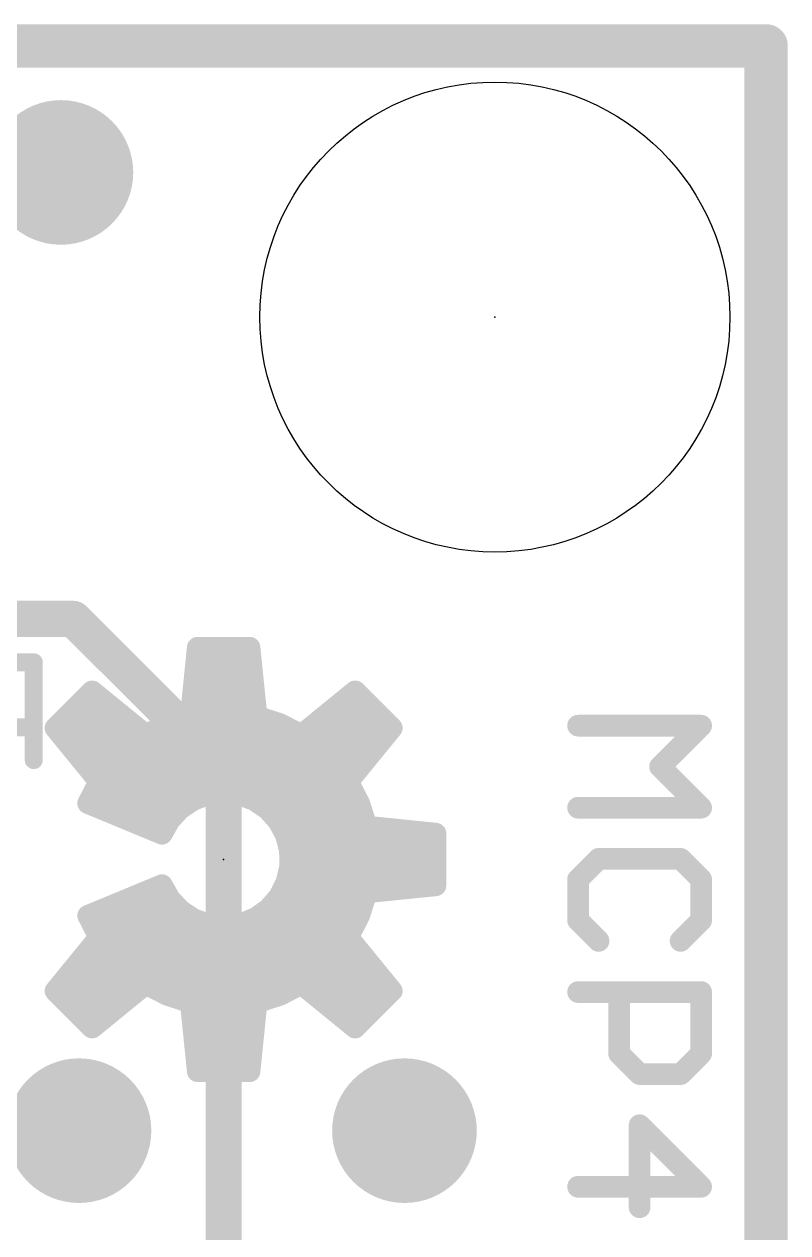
# Model space of a CAD drawing. Extents: x 0 to 108, y -22 to 15.
# Drawn here: x 10.03 to 15.39, y 6.9 to 15.39 of the extents above; entities that cross this region are included whole.
import ezdxf

# ---------------------------------------------------------------- set-up
doc = ezdxf.new("R2010")
doc.units = 0
for name, color, linetype in [('1', 12, 'CONTINUOUS'), ('16', 132, 'CONTINUOUS'), ('18', 110, 'CONTINUOUS'), ('20', 53, 'CONTINUOUS'), ('21', 41, 'CONTINUOUS'), ('22', 40, 'CONTINUOUS'), ('23', 53, 'CONTINUOUS')]:
    doc.layers.add(name, color=color, linetype=linetype)

# ---------------------------------------------------------------- blocks, each defined once
blk = doc.blocks.new('ROUNDV')
at = {"const_width": 0.5}
blk.add_lwpolyline([(0, -0.25, 1), (0, 0.25, 1), (0, -0.25)], format="xyb", dxfattribs=at)

msp = doc.modelspace()

# ---------------------------------------------------------------- linework, layer by layer
at = {"layer": '1'}
for points, const_width in [([(15.24, 15.24), (0, 15.24)], 0.3048), ([(15.24, 0), (15.24, 15.24)], 0.3048), ([(8.89, 14.351), (10.287, 14.351)], 0.254), ([(9.525, 11.215), (10.375, 11.215)], 0.254), ([(10.375, 11.215), (11.43, 10.16)], 0.254), ([(11.43, 10.16), (11.43, 3.175)], 0.254)]:
    msp.add_lwpolyline(points, dxfattribs=dict(at, const_width=const_width))
for points, const_width in [([(15.3162, 15.24, 1), (15.1638, 15.24)], 0.1524), ([(15.24, 15.1638, 1), (15.24, 15.3162)], 0.1524), ([(10.287, 14.2875, 1), (10.287, 14.4145)], 0.127), ([(10.4199, 11.2599, 1), (10.3301, 11.1701)], 0.127), ([(10.375, 11.1515, 1), (10.375, 11.2785)], 0.127), ([(11.4935, 10.16, 1), (11.3665, 10.16)], 0.127), ([(11.3851, 10.1151, 1), (11.4749, 10.2049)], 0.127)]:
    msp.add_lwpolyline(points, format="xyb", dxfattribs=dict(at, const_width=const_width))
at = {"layer": '16'}
for points, const_width in [([(15.24, 15.24), (0, 15.24)], 0.2032), ([(15.24, 0), (15.24, 15.24)], 0.2032), ([(7.747, 14.351), (10.287, 14.351)], 0.254)]:
    msp.add_lwpolyline(points, dxfattribs=dict(at, const_width=const_width))
for points, const_width in [([(15.2908, 15.24, 1), (15.1892, 15.24)], 0.1016), ([(15.24, 15.1892, 1), (15.24, 15.2908)], 0.1016), ([(10.287, 14.2875, 1), (10.287, 14.4145)], 0.127)]:
    msp.add_lwpolyline(points, format="xyb", dxfattribs=dict(at, const_width=const_width))
at = {"layer": '20', "const_width": 0.2032}
for points in [[(15.24, 15.24), (0, 15.24)], [(15.24, 0), (15.24, 15.24)]]:
    msp.add_lwpolyline(points, dxfattribs=at)
at = {"layer": '20', "const_width": 0.1016}
for points in [[(15.2908, 15.24, 1), (15.1892, 15.24)], [(15.24, 15.1892, 1), (15.24, 15.2908)]]:
    msp.add_lwpolyline(points, format="xyb", dxfattribs=at)
at = {"layer": '20'}
msp.add_circle((13.335, 13.335), 1.651, dxfattribs=at)
at = {"layer": '21'}
for points, const_width in [([(11.2472, 11.0138), (11.198, 10.5299)], 0.15), ([(11.6128, 11.0138), (11.2472, 11.0138)], 0.15), ([(11.662, 10.5299), (11.6128, 11.0138)], 0.15), ([(11.2407, 10.95), (11.6193, 10.95)], 0.15), ([(11.2255, 10.8), (11.6345, 10.8)], 0.15), ([(10.5065, 10.707), (10.248, 10.4485)], 0.15), ([(10.4495, 10.65), (10.5764, 10.65)], 0.15), ([(10.8835, 10.3996), (10.5065, 10.707)], 0.15), ([(11.2102, 10.65), (11.6498, 10.65)], 0.15), ([(12.3535, 10.707), (11.9765, 10.3996)], 0.15), ([(12.2836, 10.65), (12.4105, 10.65)], 0.15), ([(12.612, 10.4485), (12.3535, 10.707)], 0.15), ([(10.2995, 10.5), (10.7604, 10.5)], 0.15), ([(11.0353, 10.4778), (10.8835, 10.3996)], 0.15), ([(11.198, 10.5299), (11.0353, 10.4778)], 0.15), ([(11.1046, 10.5), (11.7554, 10.5)], 0.15), ([(11.8247, 10.4778), (11.662, 10.5299)], 0.15), ([(11.9765, 10.3996), (11.8247, 10.4778)], 0.15), ([(12.0996, 10.5), (12.5605, 10.5)], 0.15), ([(13.9192, 10.4648), (14.7835, 10.4648)], 0.1524), ([(14.7835, 10.4648), (14.4954, 10.1767)], 0.1524), ([(10.248, 10.4485), (10.5554, 10.0715)], 0.15), ([(12.3046, 10.0715), (12.612, 10.4485)], 0.15), ([(10.3283, 10.35), (12.5317, 10.35)], 0.15), ([(10.4506, 10.2), (12.4094, 10.2)], 0.15), ([(14.4954, 10.1767), (14.7835, 9.8886)], 0.1524), ([(10.5554, 10.0715), (10.4772, 9.9197)], 0.15), ([(10.5443, 10.05), (12.3157, 10.05)], 0.15), ([(12.3828, 9.9197), (12.3046, 10.0715)], 0.15), ([(11.2172, 9.9427), (11.3206, 9.9809)], 0.15), ([(11.3206, 9.9809), (11.43, 9.9938)], 0.15), ([(11.43, 9.9938), (11.5414, 9.9803)], 0.15), ([(11.5414, 9.9803), (11.6464, 9.9408)], 0.15), ([(10.4772, 9.9197), (10.9969, 9.7044)], 0.15), ([(10.5248, 9.9), (11.1532, 9.9)], 0.15), ([(11.0507, 9.8006), (11.1255, 9.8815)], 0.15), ([(11.1255, 9.8815), (11.2172, 9.9427)], 0.15), ([(11.6464, 9.9408), (11.739, 9.8774)], 0.15), ([(11.706, 9.9), (12.3891, 9.9)], 0.15), ([(11.739, 9.8774), (11.8139, 9.7939)], 0.15), ([(12.4349, 9.757), (12.3828, 9.9197)], 0.15), ([(14.7835, 9.8886), (13.9192, 9.8886)], 0.1524), ([(10.9969, 9.7044), (11.0507, 9.8006)], 0.15), ([(11.8139, 9.7939), (11.8668, 9.6949)], 0.15), ([(10.8868, 9.75), (11.0224, 9.75)], 0.15), ([(11.8373, 9.75), (12.5038, 9.75)], 0.15), ([(11.8668, 9.6949), (11.8946, 9.5862)], 0.15), ([(12.9188, 9.7078), (12.4349, 9.757)], 0.15), ([(12.9188, 9.3422), (12.9188, 9.7078)], 0.15), ([(11.8911, 9.6), (12.9188, 9.6)], 0.15), ([(11.8946, 9.5862), (11.8958, 9.474)], 0.15), ([(14.0633, 9.5293), (13.9192, 9.3852)], 0.1524), ([(14.6395, 9.5293), (14.0633, 9.5293)], 0.1524), ([(14.7835, 9.3852), (14.6395, 9.5293)], 0.1524), ([(11.8958, 9.474), (11.8704, 9.3648)], 0.15), ([(11.8902, 9.45), (12.9188, 9.45)], 0.15), ([(11.8704, 9.3648), (11.8196, 9.2647)], 0.15), ([(13.9192, 9.3852), (13.9192, 9.0971)], 0.1524), ([(14.7835, 9.0971), (14.7835, 9.3852)], 0.1524), ([(10.9969, 9.3456), (10.4772, 9.1303)], 0.15), ([(10.8868, 9.3), (11.0226, 9.3)], 0.15), ([(11.052, 9.2478), (10.9969, 9.3456)], 0.15), ([(11.8196, 9.2647), (11.7466, 9.1795)], 0.15), ([(11.8375, 9.3), (12.5037, 9.3)], 0.15), ([(12.3828, 9.1303), (12.4349, 9.293)], 0.15), ([(12.4349, 9.293), (12.9188, 9.3422)], 0.15), ([(11.1287, 9.166), (11.052, 9.2478)], 0.15), ([(11.7466, 9.1795), (11.6554, 9.1142)], 0.15), ([(10.4772, 9.1303), (10.5554, 8.9785)], 0.15), ([(10.5248, 9.15), (11.1531, 9.15)], 0.15), ([(11.2227, 9.1047), (11.1287, 9.166)], 0.15), ([(11.3285, 9.0675), (11.2227, 9.1047)], 0.15), ([(11.6554, 9.1142), (11.5513, 9.0723)], 0.15), ([(11.7054, 9.15), (12.3891, 9.15)], 0.15), ([(12.3046, 8.9785), (12.3828, 9.1303)], 0.15), ([(13.9192, 9.0971), (14.0633, 8.9531)], 0.1524), ([(14.6395, 8.9531), (14.7835, 9.0971)], 0.1524), ([(11.4402, 9.0565), (11.3285, 9.0675)], 0.15), ([(11.5513, 9.0723), (11.4402, 9.0565)], 0.15), ([(10.5554, 8.9785), (10.248, 8.6015)], 0.15), ([(10.5443, 9), (12.3157, 9)], 0.15), ([(12.612, 8.6015), (12.3046, 8.9785)], 0.15), ([(10.4506, 8.85), (12.4094, 8.85)], 0.15), ([(10.3283, 8.7), (12.5317, 8.7)], 0.15), ([(10.248, 8.6015), (10.5065, 8.343)], 0.15), ([(10.5065, 8.343), (10.8835, 8.6504)], 0.15), ([(10.8835, 8.6504), (11.0353, 8.5722)], 0.15), ([(11.8247, 8.5722), (11.9765, 8.6504)], 0.15), ([(11.9765, 8.6504), (12.3535, 8.343)], 0.15), ([(12.3535, 8.343), (12.612, 8.6015)], 0.15), ([(13.9192, 8.5938), (14.7835, 8.5938)], 0.1524), ([(14.2073, 8.1616), (14.2073, 8.5938)], 0.1524), ([(14.7835, 8.5938), (14.7835, 8.1616)], 0.1524), ([(10.2995, 8.55), (10.7604, 8.55)], 0.15), ([(11.0353, 8.5722), (11.198, 8.5201)], 0.15), ([(11.1046, 8.55), (11.7554, 8.55)], 0.15), ([(11.198, 8.5201), (11.2472, 8.0362)], 0.15), ([(11.6128, 8.0362), (11.662, 8.5201)], 0.15), ([(11.662, 8.5201), (11.8247, 8.5722)], 0.15), ([(12.0996, 8.55), (12.5605, 8.55)], 0.15), ([(10.4495, 8.4), (10.5764, 8.4)], 0.15), ([(11.2102, 8.4), (11.6498, 8.4)], 0.15), ([(12.2836, 8.4), (12.4105, 8.4)], 0.15), ([(11.2255, 8.25), (11.6345, 8.25)], 0.15), ([(14.3514, 8.0175), (14.2073, 8.1616)], 0.1524), ([(14.7835, 8.1616), (14.6395, 8.0175)], 0.1524), ([(11.2407, 8.1), (11.6193, 8.1)], 0.15), ([(11.2472, 8.0362), (11.6128, 8.0362)], 0.15), ([(14.6395, 8.0175), (14.3514, 8.0175)], 0.1524), ([(14.7835, 7.2261), (14.3514, 7.6582)], 0.1524), ([(14.3514, 7.6582), (14.3514, 7.082)], 0.1524), ([(13.9192, 7.2261), (14.7835, 7.2261)], 0.1524)]:
    msp.add_lwpolyline(points, dxfattribs=dict(at, const_width=const_width))
for points, const_width in [([(11.2472, 11.0513, 1), (11.2472, 10.9763)], 0.075), ([(11.2845, 11.01, 1), (11.2099, 11.0176)], 0.075), ([(11.6501, 11.0176, 1), (11.5755, 11.01)], 0.075), ([(11.6128, 10.9763, 1), (11.6128, 11.0513)], 0.075), ([(11.2407, 10.9875, 1), (11.2407, 10.9125)], 0.075), ([(11.6193, 10.9125, 1), (11.6193, 10.9875)], 0.075), ([(11.2255, 10.8375, 1), (11.2255, 10.7625)], 0.075), ([(11.6345, 10.7625, 1), (11.6345, 10.8375)], 0.075), ([(10.4495, 10.6875, 1), (10.4495, 10.6125)], 0.075), ([(10.5302, 10.7361, 1), (10.4828, 10.6779)], 0.075), ([(10.533, 10.6805, 1), (10.48, 10.7335)], 0.075), ([(10.5764, 10.6125, 1), (10.5764, 10.6875)], 0.075), ([(11.2102, 10.6875, 1), (11.2102, 10.6125)], 0.075), ([(11.6498, 10.6125, 1), (11.6498, 10.6875)], 0.075), ([(12.2836, 10.6875, 1), (12.2836, 10.6125)], 0.075), ([(12.38, 10.7335, 1), (12.327, 10.6805)], 0.075), ([(12.3772, 10.6779, 1), (12.3298, 10.7361)], 0.075), ([(12.4105, 10.6125, 1), (12.4105, 10.6875)], 0.075), ([(10.2995, 10.5375, 1), (10.2995, 10.4625)], 0.075), ([(10.7604, 10.4625, 1), (10.7604, 10.5375)], 0.075), ([(11.0239, 10.5135, 1), (11.0468, 10.4421)], 0.075), ([(11.0525, 10.4445, 1), (11.0182, 10.5112)], 0.075), ([(11.1046, 10.5375, 1), (11.1046, 10.4625)], 0.075), ([(11.1607, 10.5337, 1), (11.2353, 10.5261)], 0.075), ([(11.2094, 10.4942, 1), (11.1866, 10.5656)], 0.075), ([(11.6734, 10.5656, 1), (11.6506, 10.4942)], 0.075), ([(11.6247, 10.5261, 1), (11.6993, 10.5337)], 0.075), ([(11.7554, 10.4625, 1), (11.7554, 10.5375)], 0.075), ([(11.8418, 10.5112, 1), (11.8075, 10.4445)], 0.075), ([(11.8132, 10.4421, 1), (11.8361, 10.5135)], 0.075), ([(12.0996, 10.5375, 1), (12.0996, 10.4625)], 0.075), ([(12.5605, 10.4625, 1), (12.5605, 10.5375)], 0.075), ([(13.9192, 10.5029, 1), (13.9192, 10.4267)], 0.0762), ([(14.8105, 10.4379, 1), (14.7566, 10.4917)], 0.0762), ([(14.7835, 10.4267, 1), (14.7835, 10.5029)], 0.0762), ([(10.2771, 10.4722, 1), (10.2189, 10.4248)], 0.075), ([(10.2215, 10.475, 1), (10.2745, 10.422)], 0.075), ([(10.8663, 10.4329, 1), (10.9007, 10.3663)], 0.075), ([(10.8598, 10.3705, 1), (10.9072, 10.4287)], 0.075), ([(11.9528, 10.4287, 1), (12.0002, 10.3705)], 0.075), ([(11.9593, 10.3663, 1), (11.9937, 10.4329)], 0.075), ([(12.6411, 10.4248, 1), (12.5829, 10.4722)], 0.075), ([(12.5855, 10.422, 1), (12.6385, 10.475)], 0.075), ([(10.3283, 10.3875, 1), (10.3283, 10.3125)], 0.075), ([(12.5317, 10.3125, 1), (12.5317, 10.3875)], 0.075), ([(10.4506, 10.2375, 1), (10.4506, 10.1625)], 0.075), ([(12.4094, 10.1625, 1), (12.4094, 10.2375)], 0.075), ([(14.5224, 10.2036, 1), (14.4685, 10.1497)], 0.0762), ([(14.4685, 10.2036, 1), (14.5224, 10.1497)], 0.0762), ([(10.5443, 10.0875, 1), (10.5443, 10.0125)], 0.075), ([(10.5887, 10.0543, 1), (10.5221, 10.0887)], 0.075), ([(10.5263, 10.0478, 1), (10.5845, 10.0952)], 0.075), ([(12.3379, 10.0887, 1), (12.2713, 10.0543)], 0.075), ([(12.2755, 10.0952, 1), (12.3337, 10.0478)], 0.075), ([(12.3157, 10.0125, 1), (12.3157, 10.0875)], 0.075), ([(11.3162, 10.0181, 1), (11.325, 9.9436)], 0.075), ([(11.3335, 9.9457, 1), (11.3076, 10.016)], 0.075), ([(11.4345, 10.031, 1), (11.4255, 9.9566)], 0.075), ([(11.4344, 9.9566, 1), (11.4256, 10.031)], 0.075), ([(11.5546, 10.0154, 1), (11.5282, 9.9453)], 0.075), ([(11.5369, 9.9431, 1), (11.5459, 10.0176)], 0.075), ([(10.4916, 9.9543, 1), (10.4628, 9.8851)], 0.075), ([(10.4439, 9.9369, 1), (10.5105, 9.9025)], 0.075), ([(10.5248, 9.9375, 1), (10.5248, 9.8625)], 0.075), ([(11.1047, 9.9127, 1), (11.1464, 9.8503)], 0.075), ([(11.1531, 9.856, 1), (11.098, 9.9069)], 0.075), ([(11.1532, 9.8625, 1), (11.1532, 9.9375)], 0.075), ([(11.2042, 9.9779, 1), (11.2301, 9.9075)], 0.075), ([(11.238, 9.9115, 1), (11.1963, 9.9739)], 0.075), ([(11.6676, 9.9718, 1), (11.6252, 9.9099)], 0.075), ([(11.6332, 9.9057, 1), (11.6596, 9.9759)], 0.075), ([(11.706, 9.9375, 1), (11.706, 9.8625)], 0.075), ([(11.7669, 9.9025, 1), (11.7111, 9.8524)], 0.075), ([(11.7178, 9.8465, 1), (11.7602, 9.9084)], 0.075), ([(12.4185, 9.9311, 1), (12.3471, 9.9082)], 0.075), ([(12.3495, 9.9025, 1), (12.4162, 9.9368)], 0.075), ([(12.3891, 9.8625, 1), (12.3891, 9.9375)], 0.075), ([(13.9192, 9.9267, 1), (13.9192, 9.8505)], 0.0762), ([(14.7566, 9.8616, 1), (14.8105, 9.9155)], 0.0762), ([(14.7835, 9.8505, 1), (14.7835, 9.9267)], 0.0762), ([(11.0232, 9.826, 1), (11.0783, 9.7751)], 0.075), ([(11.0835, 9.7822, 1), (11.018, 9.8189)], 0.075), ([(11.847, 9.8116, 1), (11.7808, 9.7762)], 0.075), ([(11.786, 9.7689, 1), (11.8418, 9.8189)], 0.075), ([(10.8868, 9.7875, 1), (10.8868, 9.7125)], 0.075), ([(10.9825, 9.6698, 1), (11.0113, 9.739)], 0.075), ([(11.0224, 9.7125, 1), (11.0224, 9.7875)], 0.075), ([(11.8373, 9.7875, 1), (11.8373, 9.7125)], 0.075), ([(11.9031, 9.7042, 1), (11.8304, 9.6856)], 0.075), ([(12.4387, 9.7943, 1), (12.4311, 9.7197)], 0.075), ([(12.3992, 9.7456, 1), (12.4706, 9.7684)], 0.075), ([(12.5038, 9.7125, 1), (12.5038, 9.7875)], 0.075), ([(12.9563, 9.7078, 1), (12.8813, 9.7078)], 0.075), ([(12.915, 9.6705, 1), (12.9226, 9.7451)], 0.075), ([(10.9642, 9.7227, 1), (11.0296, 9.6861)], 0.075), ([(11.8337, 9.6772, 1), (11.8998, 9.7126)], 0.075), ([(11.8911, 9.6375, 1), (11.8911, 9.5625)], 0.075), ([(11.9321, 9.5866, 1), (11.8571, 9.5858)], 0.075), ([(11.8583, 9.5769, 1), (11.9309, 9.5955)], 0.075), ([(12.9188, 9.5625, 1), (12.9188, 9.6375)], 0.075), ([(14.0633, 9.5674, 1), (14.0633, 9.4912)], 0.0762), ([(14.0902, 9.5023, 1), (14.0363, 9.5562)], 0.0762), ([(14.6664, 9.5562, 1), (14.6125, 9.5023)], 0.0762), ([(14.6395, 9.4912, 1), (14.6395, 9.5674)], 0.0762), ([(11.8902, 9.4875, 1), (11.8902, 9.4125)], 0.075), ([(11.8583, 9.4736, 1), (11.9333, 9.4744)], 0.075), ([(11.9324, 9.4655, 1), (11.8593, 9.4825)], 0.075), ([(12.9188, 9.4125, 1), (12.9188, 9.4875)], 0.075), ([(11.9038, 9.3478, 1), (11.8369, 9.3817)], 0.075), ([(13.9573, 9.3852, 1), (13.8811, 9.3852)], 0.0762), ([(13.8923, 9.4122, 1), (13.9461, 9.3583)], 0.0762), ([(14.8216, 9.3852, 1), (14.7454, 9.3852)], 0.0762), ([(14.7566, 9.3583, 1), (14.8105, 9.4122)], 0.0762), ([(10.8868, 9.3375, 1), (10.8868, 9.2625)], 0.075), ([(11.0296, 9.364, 1), (10.9642, 9.3272)], 0.075), ([(11.0113, 9.311, 1), (10.9825, 9.3802)], 0.075), ([(11.0226, 9.2625, 1), (11.0226, 9.3375)], 0.075), ([(11.8481, 9.2403, 1), (11.7912, 9.2891)], 0.075), ([(11.8375, 9.3375, 1), (11.8375, 9.2625)], 0.075), ([(11.8338, 9.3733, 1), (11.9069, 9.3562)], 0.075), ([(12.4311, 9.3303, 1), (12.4387, 9.2557)], 0.075), ([(12.4706, 9.2816, 1), (12.3992, 9.3044)], 0.075), ([(12.5037, 9.2625, 1), (12.5037, 9.3375)], 0.075), ([(12.8813, 9.3422, 1), (12.9563, 9.3422)], 0.075), ([(12.9226, 9.3049, 1), (12.915, 9.3795)], 0.075), ([(11.0793, 9.2735, 1), (11.0246, 9.2222)], 0.075), ([(11.0193, 9.2294, 1), (11.0846, 9.2662)], 0.075), ([(11.7684, 9.149, 1), (11.7247, 9.21)], 0.075), ([(11.7862, 9.2816, 1), (11.8531, 9.2477)], 0.075), ([(10.5105, 9.1475, 1), (10.4439, 9.1131)], 0.075), ([(10.4628, 9.1649, 1), (10.4916, 9.0957)], 0.075), ([(10.5248, 9.1875, 1), (10.5248, 9.1125)], 0.075), ([(11.1492, 9.1974, 1), (11.1082, 9.1345)], 0.075), ([(11.1013, 9.1403, 1), (11.156, 9.1916)], 0.075), ([(11.1531, 9.1125, 1), (11.1531, 9.1875)], 0.075), ([(11.2351, 9.14, 1), (11.2102, 9.0693)], 0.075), ([(11.2022, 9.0732, 1), (11.2431, 9.1361)], 0.075), ([(11.6335, 9.1446, 1), (11.6772, 9.0837)], 0.075), ([(11.6694, 9.0794, 1), (11.6414, 9.1489)], 0.075), ([(11.7054, 9.1875, 1), (11.7054, 9.1125)], 0.075), ([(11.7181, 9.2039, 1), (11.775, 9.1551)], 0.075), ([(12.3471, 9.1418, 1), (12.4185, 9.1189)], 0.075), ([(12.4162, 9.1132, 1), (12.3495, 9.1475)], 0.075), ([(12.3891, 9.1125, 1), (12.3891, 9.1875)], 0.075), ([(13.9461, 9.1241, 1), (13.8923, 9.0702)], 0.0762), ([(14.8105, 9.0702, 1), (14.7566, 9.1241)], 0.0762), ([(11.3322, 9.1048, 1), (11.3248, 9.0301)], 0.075), ([(11.3161, 9.0321, 1), (11.341, 9.1028)], 0.075), ([(11.4349, 9.0936, 1), (11.4455, 9.0193)], 0.075), ([(11.4365, 9.0191, 1), (11.4438, 9.0938)], 0.075), ([(11.5373, 9.1071, 1), (11.5652, 9.0375)], 0.075), ([(11.5566, 9.0352, 1), (11.546, 9.1095)], 0.075), ([(13.8811, 9.0971, 1), (13.9573, 9.0971)], 0.0762), ([(14.7454, 9.0971, 1), (14.8216, 9.0971)], 0.0762), ([(10.5443, 9.0375, 1), (10.5443, 8.9625)], 0.075), ([(10.5221, 8.9613, 1), (10.5887, 8.9957)], 0.075), ([(10.5845, 8.9548, 1), (10.5263, 9.0022)], 0.075), ([(12.3337, 9.0022, 1), (12.2755, 8.9548)], 0.075), ([(12.2713, 8.9957, 1), (12.3379, 8.9613)], 0.075), ([(12.3157, 8.9625, 1), (12.3157, 9.0375)], 0.075), ([(14.0363, 8.9261, 1), (14.0902, 8.98)], 0.0762), ([(14.6125, 8.98, 1), (14.6664, 8.9261)], 0.0762), ([(10.4506, 8.8875, 1), (10.4506, 8.8125)], 0.075), ([(12.4094, 8.8125, 1), (12.4094, 8.8875)], 0.075), ([(10.3283, 8.7375, 1), (10.3283, 8.6625)], 0.075), ([(12.5317, 8.6625, 1), (12.5317, 8.7375)], 0.075), ([(10.2745, 8.628, 1), (10.2215, 8.575)], 0.075), ([(10.2189, 8.6252, 1), (10.2771, 8.5778)], 0.075), ([(10.9007, 8.6837, 1), (10.8663, 8.6171)], 0.075), ([(10.9072, 8.6213, 1), (10.8598, 8.6795)], 0.075), ([(12.0002, 8.6795, 1), (11.9528, 8.6213)], 0.075), ([(11.9937, 8.6171, 1), (11.9593, 8.6837)], 0.075), ([(12.5829, 8.5778, 1), (12.6411, 8.6252)], 0.075), ([(12.6385, 8.575, 1), (12.5855, 8.628)], 0.075), ([(13.9192, 8.6319, 1), (13.9192, 8.5557)], 0.0762), ([(14.2454, 8.5938, 1), (14.1692, 8.5938)], 0.0762), ([(14.8216, 8.5938, 1), (14.7454, 8.5938)], 0.0762), ([(14.7835, 8.5557, 1), (14.7835, 8.6319)], 0.0762), ([(10.2995, 8.5875, 1), (10.2995, 8.5125)], 0.075), ([(10.7604, 8.5125, 1), (10.7604, 8.5875)], 0.075), ([(11.0468, 8.6079, 1), (11.0239, 8.5365)], 0.075), ([(11.0182, 8.5388, 1), (11.0525, 8.6055)], 0.075), ([(11.1046, 8.5875, 1), (11.1046, 8.5125)], 0.075), ([(11.2353, 8.5239, 1), (11.1607, 8.5163)], 0.075), ([(11.1866, 8.4844, 1), (11.2094, 8.5558)], 0.075), ([(11.6506, 8.5558, 1), (11.6734, 8.4844)], 0.075), ([(11.6993, 8.5163, 1), (11.6247, 8.5239)], 0.075), ([(11.7554, 8.5125, 1), (11.7554, 8.5875)], 0.075), ([(11.8075, 8.6055, 1), (11.8418, 8.5388)], 0.075), ([(11.8361, 8.5365, 1), (11.8132, 8.6079)], 0.075), ([(12.0996, 8.5875, 1), (12.0996, 8.5125)], 0.075), ([(12.5605, 8.5125, 1), (12.5605, 8.5875)], 0.075), ([(10.4495, 8.4375, 1), (10.4495, 8.3625)], 0.075), ([(10.4828, 8.3721, 1), (10.5302, 8.3139)], 0.075), ([(10.48, 8.3165, 1), (10.533, 8.3695)], 0.075), ([(10.5764, 8.3625, 1), (10.5764, 8.4375)], 0.075), ([(11.2102, 8.4375, 1), (11.2102, 8.3625)], 0.075), ([(11.6498, 8.3625, 1), (11.6498, 8.4375)], 0.075), ([(12.2836, 8.4375, 1), (12.2836, 8.3625)], 0.075), ([(12.327, 8.3695, 1), (12.38, 8.3165)], 0.075), ([(12.3298, 8.3139, 1), (12.3772, 8.3721)], 0.075), ([(12.4105, 8.3625, 1), (12.4105, 8.4375)], 0.075), ([(11.2255, 8.2875, 1), (11.2255, 8.2125)], 0.075), ([(11.6345, 8.2125, 1), (11.6345, 8.2875)], 0.075), ([(14.2343, 8.1885, 1), (14.1804, 8.1347)], 0.0762), ([(14.8105, 8.1347, 1), (14.7566, 8.1885)], 0.0762), ([(11.2407, 8.1375, 1), (11.2407, 8.0625)], 0.075), ([(11.6193, 8.0625, 1), (11.6193, 8.1375)], 0.075), ([(14.1692, 8.1616, 1), (14.2454, 8.1616)], 0.0762), ([(14.7454, 8.1616, 1), (14.8216, 8.1616)], 0.0762), ([(11.2472, 8.0737, 1), (11.2472, 7.9987)], 0.075), ([(11.2099, 8.0324, 1), (11.2845, 8.04)], 0.075), ([(11.5755, 8.04, 1), (11.6501, 8.0324)], 0.075), ([(11.6128, 7.9987, 1), (11.6128, 8.0737)], 0.075), ([(14.3514, 8.0556, 1), (14.3514, 7.9794)], 0.0762), ([(14.3244, 7.9906, 1), (14.3783, 8.0445)], 0.0762), ([(14.6125, 8.0445, 1), (14.6664, 7.9906)], 0.0762), ([(14.6395, 7.9794, 1), (14.6395, 8.0556)], 0.0762), ([(14.3783, 7.6852, 1), (14.3244, 7.6313)], 0.0762), ([(14.3895, 7.6582, 1), (14.3133, 7.6582)], 0.0762), ([(13.9192, 7.2642, 1), (13.9192, 7.188)], 0.0762), ([(14.7835, 7.188, 1), (14.7835, 7.2642)], 0.0762), ([(14.7566, 7.1991, 1), (14.8105, 7.253)], 0.0762), ([(14.3133, 7.082, 1), (14.3895, 7.082)], 0.0762)]:
    msp.add_lwpolyline(points, format="xyb", dxfattribs=dict(at, const_width=const_width))
at = {"layer": '22', "const_width": 0.127}
for points in [[(10.0965, 10.9099), (9.7533, 10.9099)], [(10.0965, 10.2235), (10.0965, 10.9099)], [(9.7533, 10.4523), (10.0965, 10.4523)]]:
    msp.add_lwpolyline(points, dxfattribs=at)
at = {"layer": '22', "const_width": 0.0635}
for points in [[(10.1283, 10.9099, 1), (10.0648, 10.9099)], [(10.0965, 10.8781, 1), (10.0965, 10.9416)], [(10.0965, 10.4205, 1), (10.0965, 10.484)], [(10.0648, 10.2235, 1), (10.1283, 10.2235)]]:
    msp.add_lwpolyline(points, format="xyb", dxfattribs=at)
at = {"layer": '23'}
for p in [(13.335, 13.335), (11.43, 9.525)]:
    msp.add_point(p, dxfattribs=at)

# ---------------------------------------------------------------- block references
at = {"layer": '18', "xscale": 1.016, "yscale": 1.016}
for p in [(10.287, 14.351), (10.287, 14.351), (10.414, 7.62), (10.414, 7.62), (12.7, 7.62), (12.7, 7.62)]:
    msp.add_blockref('ROUNDV', p, dxfattribs=at)

doc.saveas('drawing.dxf')
